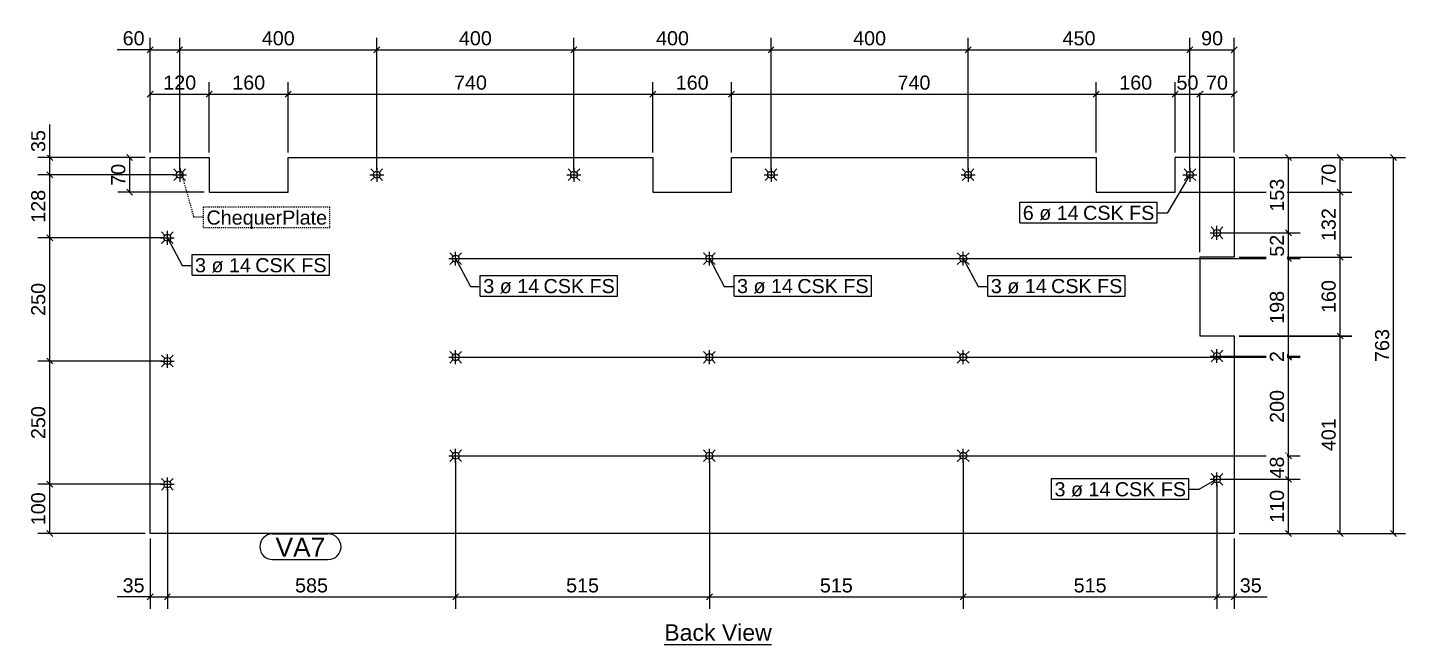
# Model space of a CAD drawing. Header units: millimetres. Extents: x 30 to 21561, y 42 to 1297.
# Drawn here: x 8777 to 11573, y 45 to 1297 of the extents above; entities that cross this region are included whole.
import ezdxf

# ---------------------------------------------------------------- set-up
doc = ezdxf.new("R2010")
doc.units = ezdxf.units.MM
doc.linetypes.add('DXK_LINE_DOT2', pattern=[3.9198, 1.9599, -1.9599])
doc.styles.add('Arial', font='ARIAL.TTF', dxfattribs={"height": 0.2})

# ---------------------------------------------------------------- blocks, each defined once
blk = doc.blocks.new('Unknown-3608547-12 - 1230')
at = {"color": 6, "linetype": 'Continuous'}
blk.add_line((10068.8, 45), (10286.6, 45), dxfattribs=at)
at = {"color": 0, "linetype": 'Continuous'}
blk.add_wipeout([(10286.6, 52.5), (10286.6, 87.5), (10068.8, 87.5), (10068.8, 52.5)], dxfattribs=at)
at = {"color": 6, "linetype": 'Continuous', "style": 'Arial'}
blk.add_text('Back View', height=33.43, dxfattribs=at).set_placement((10068.8, 52.5))
blk = doc.blocks.new('Bolt-3608547-1232 - 1230')
at = {"color": 96, "linetype": 'Continuous'}
for p, q in [((9080.4, 1002.6), (9073.4, 1009.6)), ((9085.3, 1011.8), (9085.3, 983.8)), ((9090.2, 1002.6), (9097.2, 1009.6)), ((9480.4, 1002.6), (9473.4, 1009.6)), ((9485.3, 1011.8), (9485.3, 983.8)), ((9490.2, 1002.6), (9497.2, 1009.6)), ((9880.4, 1002.6), (9873.4, 1009.6)), ((9885.3, 1011.8), (9885.3, 983.8)), ((9890.2, 1002.6), (9897.2, 1009.6)), ((10280.4, 1002.6), (10273.4, 1009.6)), ((10285.3, 1011.8), (10285.3, 983.8)), ((10290.2, 1002.6), (10297.2, 1009.6)), ((10680.4, 1002.6), (10673.4, 1009.6)), ((10685.3, 1011.8), (10685.3, 983.8)), ((10690.2, 1002.6), (10697.2, 1009.6)), ((11130.4, 1002.6), (11123.4, 1009.6)), ((11135.3, 1011.8), (11135.3, 983.8)), ((11140.2, 1002.6), (11147.2, 1009.6)), ((9071.3, 997.8), (9099.3, 997.8)), ((9080.4, 992.9), (9073.4, 985.9)), ((9090.2, 992.9), (9097.2, 985.9)), ((9471.3, 997.8), (9499.3, 997.8)), ((9480.4, 992.9), (9473.4, 985.9)), ((9490.2, 992.9), (9497.2, 985.9)), ((9871.3, 997.8), (9899.3, 997.8)), ((9880.4, 992.9), (9873.4, 985.9)), ((9890.2, 992.9), (9897.2, 985.9)), ((10271.3, 997.8), (10299.3, 997.8)), ((10280.4, 992.9), (10273.4, 985.9)), ((10290.2, 992.9), (10297.2, 985.9)), ((10671.3, 997.8), (10699.3, 997.8)), ((10680.4, 992.9), (10673.4, 985.9)), ((10690.2, 992.9), (10697.2, 985.9)), ((11121.3, 997.8), (11149.3, 997.8)), ((11130.4, 992.9), (11123.4, 985.9)), ((11140.2, 992.9), (11147.2, 985.9))]:
    blk.add_line(p, q, dxfattribs=at)
for centre in [(9085.3, 997.8), (9485.3, 997.8), (9885.3, 997.8), (10285.3, 997.8), (10685.3, 997.8), (11135.3, 997.8)]:
    blk.add_circle(centre, 7, dxfattribs=at)
blk = doc.blocks.new('Part-3608547-1231 - 1230')
at = {"color": 30, "linetype": 'Continuous'}
for p, q in [((9025.3, 270.2), (9025.3, 1032.8)), ((9025.3, 1032.8), (9145.3, 1032.8)), ((9145.3, 1032.8), (9145.3, 962.8)), ((9305.3, 962.8), (9305.3, 1032.8)), ((9305.3, 1032.8), (10045.3, 1032.8)), ((10045.3, 1032.8), (10045.3, 962.8)), ((10205.3, 962.8), (10205.3, 1032.8)), ((10205.3, 1032.8), (10945.3, 1032.8)), ((10945.3, 1032.8), (10945.3, 962.8)), ((11225.3, 1032.8), (11105.3, 1032.8)), ((11105.3, 962.8), (11105.3, 1032.8)), ((11225.3, 1032.8), (11225.3, 830.8)), ((9145.3, 962.8), (9305.3, 962.8)), ((10045.3, 962.8), (10205.3, 962.8)), ((10945.3, 962.8), (11105.3, 962.8)), ((11225.3, 830.8), (11155.3, 830.8)), ((11155.3, 830.8), (11155.3, 670.8)), ((11155.3, 670.8), (11225.3, 670.8)), ((11225.3, 670.8), (11225.3, 270.2)), ((11225.3, 270.2), (9025.3, 270.2))]:
    blk.add_line(p, q, dxfattribs=at)
blk = doc.blocks.new('Bolt-3608547-1233 - 1230')
at = {"color": 96, "linetype": 'Continuous'}
for p, q in [((9046.3, 870), (9074.3, 870)), ((9055.4, 874.9), (9048.4, 881.9)), ((9060.3, 856), (9060.3, 884)), ((9065.2, 874.9), (9072.2, 881.9)), ((9055.4, 865.1), (9048.4, 858.1)), ((9065.2, 865.1), (9072.2, 858.1)), ((9046.3, 620), (9074.3, 620)), ((9055.4, 624.9), (9048.4, 631.9)), ((9060.3, 606), (9060.3, 634)), ((9065.2, 624.9), (9072.2, 631.9)), ((9055.4, 615.1), (9048.4, 608.1)), ((9065.2, 615.1), (9072.2, 608.1)), ((9046.3, 370), (9074.3, 370)), ((9055.4, 374.9), (9048.4, 381.9)), ((9055.4, 365.1), (9048.4, 358.1)), ((9060.3, 356), (9060.3, 384)), ((9065.2, 374.9), (9072.2, 381.9)), ((9065.2, 365.1), (9072.2, 358.1))]:
    blk.add_line(p, q, dxfattribs=at)
for centre in [(9060.3, 870), (9060.3, 620), (9060.3, 370)]:
    blk.add_circle(centre, 7, dxfattribs=at)
blk = doc.blocks.new('Bolt-3608547-1234 - 1230')
at = {"color": 96, "linetype": 'Continuous'}
for p, q in [((11176.3, 880), (11204.3, 880)), ((11185.4, 884.9), (11178.4, 891.9)), ((11185.4, 875.1), (11178.4, 868.1)), ((11190.3, 866), (11190.3, 894)), ((11195.2, 884.9), (11202.2, 891.9)), ((11195.2, 875.1), (11202.2, 868.1)), ((11190.3, 616), (11190.3, 644)), ((11176.3, 630), (11204.3, 630)), ((11185.4, 634.9), (11178.4, 641.9)), ((11185.4, 625.1), (11178.4, 618.1)), ((11195.2, 634.9), (11202.2, 641.9)), ((11195.2, 625.1), (11202.2, 618.1)), ((11185.4, 384.9), (11178.4, 391.9)), ((11190.3, 366), (11190.3, 394)), ((11195.2, 384.9), (11202.2, 391.9)), ((11176.3, 380), (11204.3, 380)), ((11185.4, 375.1), (11178.4, 368.1)), ((11195.2, 375.1), (11202.2, 368.1))]:
    blk.add_line(p, q, dxfattribs=at)
for centre in [(11190.3, 880), (11190.3, 630), (11190.3, 380)]:
    blk.add_circle(centre, 7, dxfattribs=at)
blk = doc.blocks.new('Bolt-3608547-1235 - 1230')
at = {"color": 96, "linetype": 'Continuous'}
for p, q in [((10670.4, 832.6), (10663.4, 839.6)), ((10675.3, 813.8), (10675.3, 841.8)), ((10680.2, 832.6), (10687.2, 839.6)), ((10661.3, 827.8), (10689.3, 827.8)), ((10670.4, 822.9), (10663.4, 815.9)), ((10680.2, 822.9), (10687.2, 815.9)), ((10661.3, 627.8), (10689.3, 627.8)), ((10670.4, 632.6), (10663.4, 639.6)), ((10670.4, 622.9), (10663.4, 615.9)), ((10675.3, 613.8), (10675.3, 641.8)), ((10680.2, 632.6), (10687.2, 639.6)), ((10680.2, 622.9), (10687.2, 615.9)), ((10661.3, 427.8), (10689.3, 427.8)), ((10670.4, 432.6), (10663.4, 439.6)), ((10670.4, 422.9), (10663.4, 415.9)), ((10675.3, 413.7), (10675.3, 441.8)), ((10680.2, 432.6), (10687.2, 439.6)), ((10680.2, 422.9), (10687.2, 415.9))]:
    blk.add_line(p, q, dxfattribs=at)
for centre in [(10675.3, 827.8), (10675.3, 627.8), (10675.3, 427.8)]:
    blk.add_circle(centre, 7, dxfattribs=at)
blk = doc.blocks.new('Bolt-3608547-1236 - 1230')
at = {"color": 96, "linetype": 'Continuous'}
for p, q in [((10155.4, 832.6), (10148.4, 839.6)), ((10160.3, 813.8), (10160.3, 841.8)), ((10165.2, 832.6), (10172.2, 839.6)), ((10146.3, 827.8), (10174.3, 827.8)), ((10155.4, 822.9), (10148.4, 815.9)), ((10165.2, 822.9), (10172.2, 815.9)), ((10146.3, 627.8), (10174.3, 627.8)), ((10155.4, 632.6), (10148.4, 639.6)), ((10155.4, 622.9), (10148.4, 615.9)), ((10160.3, 613.8), (10160.3, 641.8)), ((10165.2, 632.6), (10172.2, 639.6)), ((10165.2, 622.9), (10172.2, 615.9)), ((10146.3, 427.8), (10174.3, 427.8)), ((10155.4, 432.6), (10148.4, 439.6)), ((10155.4, 422.9), (10148.4, 415.9)), ((10160.3, 413.7), (10160.3, 441.8)), ((10165.2, 432.6), (10172.2, 439.6)), ((10165.2, 422.9), (10172.2, 415.9))]:
    blk.add_line(p, q, dxfattribs=at)
for centre in [(10160.3, 827.8), (10160.3, 627.8), (10160.3, 427.8)]:
    blk.add_circle(centre, 7, dxfattribs=at)
blk = doc.blocks.new('Bolt-3608547-1237 - 1230')
at = {"color": 96, "linetype": 'Continuous'}
for p, q in [((9640.4, 832.6), (9633.4, 839.6)), ((9645.3, 813.8), (9645.3, 841.8)), ((9650.2, 832.6), (9657.2, 839.6)), ((9631.3, 827.8), (9659.3, 827.8)), ((9640.4, 822.9), (9633.4, 815.9)), ((9650.2, 822.9), (9657.2, 815.9)), ((9631.3, 627.8), (9659.3, 627.8)), ((9640.4, 632.6), (9633.4, 639.6)), ((9640.4, 622.9), (9633.4, 615.9)), ((9645.3, 613.8), (9645.3, 641.8)), ((9650.2, 632.6), (9657.2, 639.6)), ((9650.2, 622.9), (9657.2, 615.9)), ((9631.3, 427.8), (9659.3, 427.8)), ((9640.4, 432.6), (9633.4, 439.6)), ((9640.4, 422.9), (9633.4, 415.9)), ((9645.3, 413.7), (9645.3, 441.8)), ((9650.2, 432.6), (9657.2, 439.6)), ((9650.2, 422.9), (9657.2, 415.9))]:
    blk.add_line(p, q, dxfattribs=at)
for centre in [(9645.3, 827.8), (9645.3, 627.8), (9645.3, 427.8)]:
    blk.add_circle(centre, 7, dxfattribs=at)
blk = doc.blocks.new('StraightDimension-3608547-3335 - 1230')
at = {"color": 7, "linetype": 'Continuous'}
for p, q in [((9655.3, 627.8), (11359.3, 627.8)), ((11341.3, 621.7), (11329.3, 633.8)), ((11335.3, 427.8), (11335.3, 627.8)), ((9655.3, 427.8), (11359.3, 427.8)), ((11329.3, 433.8), (11341.3, 421.7))]:
    blk.add_line(p, q, dxfattribs=at)
at = {"color": 0}
blk.add_wipeout([(11332.3, 567.1), (11290.3, 567.1), (11290.3, 488.4), (11332.3, 488.4)], dxfattribs=at)
at = {"color": 96, "style": 'Arial'}
blk.add_text('200', height=28.65, rotation=90.0002, dxfattribs=at).set_placement((11326.3, 494.4))
blk = doc.blocks.new('StraightDimension-3608547-1503 - 1230')
at = {"color": 7, "linetype": 'Continuous'}
for p, q in [((9885.3, 1007.8), (9885.3, 1275.5)), ((10285.3, 1007.8), (10285.3, 1275.5)), ((9891.3, 1257.5), (9879.3, 1245.5)), ((9885.3, 1251.5), (10285.3, 1251.5)), ((10279.3, 1245.5), (10291.3, 1257.5))]:
    blk.add_line(p, q, dxfattribs=at)
at = {"color": 0}
blk.add_wipeout([(10124.7, 1254.5), (10124.7, 1296.5), (10046, 1296.5), (10046, 1254.5)], dxfattribs=at)
at = {"color": 96, "style": 'Arial'}
blk.add_text('400', height=28.65, dxfattribs=at).set_placement((10052, 1260.5))
blk = doc.blocks.new('StraightDimension-3608547-3288 - 1230')
at = {"color": 7, "linetype": 'Continuous'}
for p, q in [((9050.3, 870), (8797.6, 870)), ((8827.6, 864), (8815.6, 876)), ((8821.6, 620), (8821.6, 870)), ((9050.3, 620), (8797.6, 620)), ((8815.6, 626), (8827.6, 614))]:
    blk.add_line(p, q, dxfattribs=at)
at = {"color": 0}
blk.add_wipeout([(8818.6, 784.4), (8776.6, 784.4), (8776.6, 705.6), (8818.6, 705.6)], dxfattribs=at)
at = {"color": 96, "style": 'Arial'}
blk.add_text('250', height=28.65, rotation=90.0002, dxfattribs=at).set_placement((8812.6, 711.6))
blk = doc.blocks.new('StraightDimension-3608547-1471 - 1230')
at = {"color": 7, "linetype": 'Continuous'}
for p, q in [((9305.3, 1042.8), (9305.3, 1185.5)), ((10045.3, 1042.8), (10045.3, 1185.5)), ((9311.3, 1167.5), (9299.3, 1155.5)), ((9305.3, 1161.5), (10045.3, 1161.5)), ((10039.3, 1155.5), (10051.3, 1167.5))]:
    blk.add_line(p, q, dxfattribs=at)
at = {"color": 0}
blk.add_wipeout([(9714.7, 1164.5), (9714.7, 1206.5), (9636, 1206.5), (9636, 1164.5)], dxfattribs=at)
at = {"color": 96, "style": 'Arial'}
blk.add_text('740', height=28.65, dxfattribs=at).set_placement((9642, 1170.5))
blk = doc.blocks.new('StraightDimension-3608547-1472 - 1230')
at = {"color": 7, "linetype": 'Continuous'}
for p, q in [((9145.3, 1042.8), (9145.3, 1185.5)), ((9305.3, 1042.8), (9305.3, 1185.5)), ((9151.3, 1167.5), (9139.3, 1155.5)), ((9145.3, 1161.5), (9305.3, 1161.5)), ((9299.3, 1155.5), (9311.3, 1167.5))]:
    blk.add_line(p, q, dxfattribs=at)
at = {"color": 0}
blk.add_wipeout([(9264.7, 1164.5), (9264.7, 1206.5), (9186, 1206.5), (9186, 1164.5)], dxfattribs=at)
at = {"color": 96, "style": 'Arial'}
blk.add_text('160', height=28.65, dxfattribs=at).set_placement((9192, 1170.5))
blk = doc.blocks.new('StraightDimension-3608547-1433 - 1230')
at = {"color": 7, "linetype": 'Continuous'}
for p, q in [((11235.3, 830.8), (11464.2, 830.8)), ((11446.2, 824.7), (11434.2, 836.8)), ((11440.2, 670.8), (11440.2, 830.8)), ((11434.2, 676.8), (11446.2, 664.7)), ((11235.3, 670.8), (11464.2, 670.8))]:
    blk.add_line(p, q, dxfattribs=at)
at = {"color": 0}
blk.add_wipeout([(11437.2, 790.1), (11395.2, 790.1), (11395.2, 711.4), (11437.2, 711.4)], dxfattribs=at)
at = {"color": 96, "style": 'Arial'}
blk.add_text('160', height=28.65, rotation=90.0002, dxfattribs=at).set_placement((11431.2, 717.4))
blk = doc.blocks.new('StraightDimension-3608547-3333 - 1230')
at = {"color": 7, "linetype": 'Continuous'}
for p, q in [((9655.3, 827.8), (11359.3, 827.8)), ((11341.3, 821.7), (11329.3, 833.8)), ((11335.3, 630), (11335.3, 827.8)), ((11200.3, 630), (11359.3, 630)), ((11329.3, 636), (11341.3, 624))]:
    blk.add_line(p, q, dxfattribs=at)
at = {"color": 0}
blk.add_wipeout([(11332.3, 768.2), (11290.3, 768.2), (11290.3, 689.5), (11332.3, 689.5)], dxfattribs=at)
at = {"color": 96, "style": 'Arial'}
blk.add_text('198', height=28.65, rotation=90.0002, dxfattribs=at).set_placement((11326.3, 695.5))
blk = doc.blocks.new('StraightDimension-3608547-1501 - 1230')
at = {"color": 7, "linetype": 'Continuous'}
for p, q in [((10685.3, 1007.8), (10685.3, 1275.5)), ((11135.3, 1007.8), (11135.3, 1275.5)), ((10691.3, 1257.5), (10679.3, 1245.5)), ((10685.3, 1251.5), (11135.3, 1251.5)), ((11129.3, 1245.5), (11141.3, 1257.5))]:
    blk.add_line(p, q, dxfattribs=at)
at = {"color": 0}
blk.add_wipeout([(10949.7, 1254.5), (10949.7, 1296.5), (10871, 1296.5), (10871, 1254.5)], dxfattribs=at)
at = {"color": 96, "style": 'Arial'}
blk.add_text('450', height=28.65, dxfattribs=at).set_placement((10877, 1260.5))
blk = doc.blocks.new('StraightDimension-3608547-1431 - 1230')
at = {"color": 7, "linetype": 'Continuous'}
for p, q in [((11446.2, 1026.7), (11434.2, 1038.8)), ((11235.3, 1032.8), (11464.2, 1032.8)), ((11440.2, 962.8), (11440.2, 1032.8)), ((11115.3, 962.8), (11464.2, 962.8)), ((11434.2, 968.8), (11446.2, 956.7))]:
    blk.add_line(p, q, dxfattribs=at)
at = {"color": 0}
blk.add_wipeout([(11437.2, 1026), (11395.2, 1026), (11395.2, 969.5), (11437.2, 969.5)], dxfattribs=at)
at = {"color": 96, "style": 'Arial'}
blk.add_text('70', height=28.65, rotation=90.0002, dxfattribs=at).set_placement((11431.2, 975.5))
blk = doc.blocks.new('StraightDimension-3608547-1502 - 1230')
at = {"color": 7, "linetype": 'Continuous'}
for p, q in [((10285.3, 1007.8), (10285.3, 1275.5)), ((10685.3, 1007.8), (10685.3, 1275.5)), ((10291.3, 1257.5), (10279.3, 1245.5)), ((10285.3, 1251.5), (10685.3, 1251.5)), ((10679.3, 1245.5), (10691.3, 1257.5))]:
    blk.add_line(p, q, dxfattribs=at)
at = {"color": 0}
blk.add_wipeout([(10524.7, 1254.5), (10524.7, 1296.5), (10446, 1296.5), (10446, 1254.5)], dxfattribs=at)
at = {"color": 96, "style": 'Arial'}
blk.add_text('400', height=28.65, dxfattribs=at).set_placement((10452, 1260.5))
blk = doc.blocks.new('StraightDimension-3608547-1432 - 1230')
at = {"color": 7, "linetype": 'Continuous'}
for p, q in [((11115.3, 962.8), (11464.2, 962.8)), ((11446.2, 956.7), (11434.2, 968.8)), ((11440.2, 830.8), (11440.2, 962.8)), ((11235.3, 830.8), (11464.2, 830.8)), ((11434.2, 836.8), (11446.2, 824.7))]:
    blk.add_line(p, q, dxfattribs=at)
at = {"color": 0}
blk.add_wipeout([(11437.2, 936.1), (11395.2, 936.1), (11395.2, 857.4), (11437.2, 857.4)], dxfattribs=at)
at = {"color": 96, "style": 'Arial'}
blk.add_text('132', height=28.65, rotation=90.0002, dxfattribs=at).set_placement((11431.2, 863.4))
blk = doc.blocks.new('StraightDimension-3608547-1434 - 1230')
at = {"color": 7, "linetype": 'Continuous'}
for p, q in [((11446.2, 664.7), (11434.2, 676.8)), ((11235.3, 670.7), (11464.2, 670.7)), ((11440.2, 270.2), (11440.2, 670.7)), ((11235.3, 270.2), (11464.2, 270.2)), ((11434.2, 276.3), (11446.2, 264.2))]:
    blk.add_line(p, q, dxfattribs=at)
at = {"color": 0}
blk.add_wipeout([(11437.2, 509.9), (11395.2, 509.9), (11395.2, 431.1), (11437.2, 431.1)], dxfattribs=at)
at = {"color": 96, "style": 'Arial'}
blk.add_text('401', height=28.65, rotation=90.0002, dxfattribs=at).set_placement((11431.2, 437.1))
blk = doc.blocks.new('StraightDimension-3608547-1452 - 1230')
at = {"color": 7, "linetype": 'Continuous'}
for p, q in [((8989.9, 1026.7), (8977.9, 1038.8)), ((9015.3, 1032.8), (8959.9, 1032.8)), ((8983.9, 962.8), (8983.9, 1032.8)), ((9135.3, 962.8), (8959.9, 962.8)), ((8977.9, 968.8), (8989.9, 956.7))]:
    blk.add_line(p, q, dxfattribs=at)
at = {"color": 0}
blk.add_wipeout([(8980.9, 1026), (8938.9, 1026), (8938.9, 969.5), (8980.9, 969.5)], dxfattribs=at)
at = {"color": 96, "style": 'Arial'}
blk.add_text('70', height=28.65, rotation=90.0002, dxfattribs=at).set_placement((8974.9, 975.5))
blk = doc.blocks.new('StraightDimension-3608547-1461 - 1230')
at = {"color": 7, "linetype": 'Continuous'}
for p, q in [((11554.7, 1026.7), (11542.7, 1038.8)), ((11235.3, 1032.8), (11572.7, 1032.8)), ((11548.7, 270.2), (11548.7, 1032.8)), ((11235.3, 270.2), (11572.7, 270.2)), ((11542.7, 276.3), (11554.7, 264.2))]:
    blk.add_line(p, q, dxfattribs=at)
at = {"color": 0}
blk.add_wipeout([(11545.7, 690.9), (11503.7, 690.9), (11503.7, 612.1), (11545.7, 612.1)], dxfattribs=at)
at = {"color": 96, "style": 'Arial'}
blk.add_text('763', height=28.65, rotation=90.0002, dxfattribs=at).set_placement((11539.7, 618.1))
blk = doc.blocks.new('StraightDimension-3608547-1530 - 1230')
at = {"color": 7, "linetype": 'Continuous'}
for p, q in [((10675.3, 417.8), (10675.3, 117.5)), ((11190.3, 370), (11190.3, 117.5)), ((10681.3, 147.5), (10669.3, 135.5)), ((10675.3, 141.5), (11190.3, 141.5)), ((11184.3, 135.5), (11196.3, 147.5))]:
    blk.add_line(p, q, dxfattribs=at)
at = {"color": 0}
blk.add_wipeout([(10972.2, 144.5), (10972.2, 186.5), (10893.5, 186.5), (10893.5, 144.5)], dxfattribs=at)
at = {"color": 96, "style": 'Arial'}
blk.add_text('515', height=28.65, dxfattribs=at).set_placement((10899.5, 150.5))
blk = doc.blocks.new('StraightDimension-3608547-1466 - 1230')
at = {"color": 7, "linetype": 'Continuous'}
for p, q in [((11155.3, 840.8), (11155.3, 1185.5)), ((11225.3, 1042.8), (11225.3, 1185.5)), ((11161.3, 1167.5), (11149.3, 1155.5)), ((11155.3, 1161.5), (11225.3, 1161.5)), ((11219.3, 1155.5), (11231.3, 1167.5))]:
    blk.add_line(p, q, dxfattribs=at)
at = {"color": 0}
blk.add_wipeout([(11218.6, 1164.5), (11218.6, 1206.5), (11162.1, 1206.5), (11162.1, 1164.5)], dxfattribs=at)
at = {"color": 96, "style": 'Arial'}
blk.add_text('70', height=28.65, dxfattribs=at).set_placement((11168.1, 1170.5))
blk = doc.blocks.new('StraightDimension-3608547-1531 - 1230')
at = {"color": 7, "linetype": 'Continuous'}
for p, q in [((10160.3, 417.8), (10160.3, 117.5)), ((10675.3, 417.8), (10675.3, 117.5)), ((10166.3, 147.5), (10154.3, 135.5)), ((10160.3, 141.5), (10675.3, 141.5)), ((10669.3, 135.5), (10681.3, 147.5))]:
    blk.add_line(p, q, dxfattribs=at)
at = {"color": 0}
blk.add_wipeout([(10457.2, 144.5), (10457.2, 186.5), (10378.5, 186.5), (10378.5, 144.5)], dxfattribs=at)
at = {"color": 96, "style": 'Arial'}
blk.add_text('515', height=28.65, dxfattribs=at).set_placement((10384.5, 150.5))
blk = doc.blocks.new('StraightDimension-3608547-1467 - 1230')
at = {"color": 7, "linetype": 'Continuous'}
for p, q in [((11105.3, 1042.8), (11105.3, 1185.5)), ((11155.3, 840.8), (11155.3, 1185.5)), ((11111.3, 1167.5), (11099.3, 1155.5)), ((11105.3, 1161.5), (11155.3, 1161.5)), ((11149.3, 1155.5), (11161.3, 1167.5))]:
    blk.add_line(p, q, dxfattribs=at)
at = {"color": 0}
blk.add_wipeout([(11158.6, 1164.5), (11158.6, 1206.5), (11102.1, 1206.5), (11102.1, 1164.5)], dxfattribs=at)
at = {"color": 96, "style": 'Arial'}
blk.add_text('50', height=28.65, dxfattribs=at).set_placement((11108.1, 1170.5))
blk = doc.blocks.new('StraightDimension-3608547-1532 - 1230')
at = {"color": 7, "linetype": 'Continuous'}
for p, q in [((9645.3, 417.8), (9645.3, 117.5)), ((10160.3, 417.8), (10160.3, 117.5)), ((9651.3, 147.5), (9639.3, 135.5)), ((9645.3, 141.5), (10160.3, 141.5)), ((10154.3, 135.5), (10166.3, 147.5))]:
    blk.add_line(p, q, dxfattribs=at)
at = {"color": 0}
blk.add_wipeout([(9942.2, 144.5), (9942.2, 186.5), (9863.5, 186.5), (9863.5, 144.5)], dxfattribs=at)
at = {"color": 96, "style": 'Arial'}
blk.add_text('515', height=28.65, dxfattribs=at).set_placement((9869.5, 150.5))
blk = doc.blocks.new('StraightDimension-3608547-1468 - 1230')
at = {"color": 7, "linetype": 'Continuous'}
for p, q in [((10945.3, 1042.8), (10945.3, 1185.5)), ((11105.3, 1042.8), (11105.3, 1185.5)), ((10951.3, 1167.5), (10939.3, 1155.5)), ((10945.3, 1161.5), (11105.3, 1161.5)), ((11099.3, 1155.5), (11111.3, 1167.5))]:
    blk.add_line(p, q, dxfattribs=at)
at = {"color": 0}
blk.add_wipeout([(11064.7, 1164.5), (11064.7, 1206.5), (10986, 1206.5), (10986, 1164.5)], dxfattribs=at)
at = {"color": 96, "style": 'Arial'}
blk.add_text('160', height=28.65, dxfattribs=at).set_placement((10992, 1170.5))
blk = doc.blocks.new('StraightDimension-3608547-1533 - 1230')
at = {"color": 7, "linetype": 'Continuous'}
for p, q in [((9645.3, 417.8), (9645.3, 117.5)), ((9060.3, 360), (9060.3, 117.5)), ((9066.3, 147.5), (9054.3, 135.5)), ((9060.3, 141.5), (9645.3, 141.5)), ((9639.3, 135.5), (9651.3, 147.5))]:
    blk.add_line(p, q, dxfattribs=at)
at = {"color": 0}
blk.add_wipeout([(9392.2, 144.5), (9392.2, 186.5), (9313.5, 186.5), (9313.5, 144.5)], dxfattribs=at)
at = {"color": 96, "style": 'Arial'}
blk.add_text('585', height=28.65, dxfattribs=at).set_placement((9319.5, 150.5))
blk = doc.blocks.new('StraightDimension-3608547-1469 - 1230')
at = {"color": 7, "linetype": 'Continuous'}
for p, q in [((10205.3, 1042.8), (10205.3, 1185.5)), ((10945.3, 1042.8), (10945.3, 1185.5)), ((10211.3, 1167.5), (10199.3, 1155.5)), ((10205.3, 1161.5), (10945.3, 1161.5)), ((10939.3, 1155.5), (10951.3, 1167.5))]:
    blk.add_line(p, q, dxfattribs=at)
at = {"color": 0}
blk.add_wipeout([(10614.7, 1164.5), (10614.7, 1206.5), (10536, 1206.5), (10536, 1164.5)], dxfattribs=at)
at = {"color": 96, "style": 'Arial'}
blk.add_text('740', height=28.65, dxfattribs=at).set_placement((10542, 1170.5))
blk = doc.blocks.new('StraightDimension-3608547-1534 - 1230')
at = {"color": 7, "linetype": 'Continuous'}
for p, q in [((9060.3, 360), (9060.3, 117.5)), ((9025.3, 260.2), (9025.3, 117.5)), ((9019.3, 135.5), (9031.3, 147.5)), ((9025.3, 141.5), (9060.3, 141.5)), ((9066.3, 147.5), (9054.3, 135.5))]:
    blk.add_line(p, q, dxfattribs=at)
at = {"color": 0}
blk.add_wipeout([(9020.1, 144.5), (9020.1, 186.5), (8963.6, 186.5), (8963.6, 144.5)], dxfattribs=at)
at = {"color": 7, "linetype": 'Continuous'}
blk.add_line((9025.3, 141.5), (8958.3, 141.5), dxfattribs=at)
blk.add_line((9025.3, 141.5), (8958.3, 141.5), dxfattribs=at)
at = {"color": 96, "style": 'Arial'}
blk.add_text('35', height=28.65, dxfattribs=at).set_placement((8969.6, 150.5))
blk = doc.blocks.new('StraightDimension-3608547-1470 - 1230')
at = {"color": 7, "linetype": 'Continuous'}
for p, q in [((10045.3, 1042.8), (10045.3, 1185.5)), ((10205.3, 1042.8), (10205.3, 1185.5)), ((10051.3, 1167.5), (10039.3, 1155.5)), ((10045.3, 1161.5), (10205.3, 1161.5)), ((10199.3, 1155.5), (10211.3, 1167.5))]:
    blk.add_line(p, q, dxfattribs=at)
at = {"color": 0}
blk.add_wipeout([(10164.7, 1164.5), (10164.7, 1206.5), (10086, 1206.5), (10086, 1164.5)], dxfattribs=at)
at = {"color": 96, "style": 'Arial'}
blk.add_text('160', height=28.65, dxfattribs=at).set_placement((10092, 1170.5))
blk = doc.blocks.new('StraightDimension-3608547-1473 - 1230')
at = {"color": 7, "linetype": 'Continuous'}
for p, q in [((9025.3, 1042.8), (9025.3, 1185.5)), ((9145.3, 1042.8), (9145.3, 1185.5)), ((9031.3, 1167.5), (9019.3, 1155.5)), ((9025.3, 1161.5), (9145.3, 1161.5)), ((9139.3, 1155.5), (9151.3, 1167.5))]:
    blk.add_line(p, q, dxfattribs=at)
at = {"color": 0}
blk.add_wipeout([(9124.7, 1164.5), (9124.7, 1206.5), (9046, 1206.5), (9046, 1164.5)], dxfattribs=at)
at = {"color": 96, "style": 'Arial'}
blk.add_text('120', height=28.65, dxfattribs=at).set_placement((9052, 1170.5))
blk = doc.blocks.new('StraightDimension-3608547-3332 - 1230')
at = {"color": 7, "linetype": 'Continuous'}
for p, q in [((11200.3, 880), (11359.3, 880)), ((11341.3, 874), (11329.3, 886)), ((11335.3, 827.8), (11335.3, 880)), ((9655.3, 827.8), (11359.3, 827.8)), ((11329.3, 833.8), (11341.3, 821.7))]:
    blk.add_line(p, q, dxfattribs=at)
at = {"color": 0}
blk.add_wipeout([(11332.3, 882.1), (11290.3, 882.1), (11290.3, 825.6), (11332.3, 825.6)], dxfattribs=at)
at = {"color": 96, "style": 'Arial'}
blk.add_text('52', height=28.65, rotation=90.0002, dxfattribs=at).set_placement((11326.3, 831.6))
blk = doc.blocks.new('StraightDimension-3608547-1500 - 1230')
at = {"color": 7, "linetype": 'Continuous'}
for p, q in [((11135.3, 1007.8), (11135.3, 1275.5)), ((11225.3, 1042.8), (11225.3, 1275.5)), ((11141.3, 1257.5), (11129.3, 1245.5)), ((11135.3, 1251.5), (11225.3, 1251.5)), ((11219.3, 1245.5), (11231.3, 1257.5))]:
    blk.add_line(p, q, dxfattribs=at)
at = {"color": 0}
blk.add_wipeout([(11208.6, 1254.5), (11208.6, 1296.5), (11152.1, 1296.5), (11152.1, 1254.5)], dxfattribs=at)
at = {"color": 96, "style": 'Arial'}
blk.add_text('90', height=28.65, dxfattribs=at).set_placement((11158.1, 1260.5))
blk = doc.blocks.new('StraightDimension-3608547-3336 - 1230')
at = {"color": 7, "linetype": 'Continuous'}
for p, q in [((9655.3, 427.8), (11359.3, 427.8)), ((11329.3, 433.8), (11341.3, 421.7)), ((11335.3, 380), (11335.3, 427.8)), ((11200.3, 380), (11359.3, 380)), ((11341.3, 374), (11329.3, 386))]:
    blk.add_line(p, q, dxfattribs=at)
at = {"color": 0}
blk.add_wipeout([(11332.3, 432.1), (11290.3, 432.1), (11290.3, 375.6), (11332.3, 375.6)], dxfattribs=at)
at = {"color": 96, "style": 'Arial'}
blk.add_text('48', height=28.65, rotation=90.0002, dxfattribs=at).set_placement((11326.3, 381.6))
blk = doc.blocks.new('StraightDimension-3608547-3287 - 1230')
at = {"color": 7, "linetype": 'Continuous'}
for p, q in [((9075.3, 997.8), (8797.6, 997.8)), ((8827.6, 991.7), (8815.6, 1003.8)), ((8821.6, 870), (8821.6, 997.8)), ((9050.3, 870), (8797.6, 870)), ((8815.6, 876), (8827.6, 864))]:
    blk.add_line(p, q, dxfattribs=at)
at = {"color": 0}
blk.add_wipeout([(8818.6, 973.2), (8776.6, 973.2), (8776.6, 894.5), (8818.6, 894.5)], dxfattribs=at)
at = {"color": 96, "style": 'Arial'}
blk.add_text('128', height=28.65, rotation=90.0002, dxfattribs=at).set_placement((8812.6, 900.5))
blk = doc.blocks.new('StraightDimension-3608547-1504 - 1230')
at = {"color": 7, "linetype": 'Continuous'}
for p, q in [((9485.3, 1007.8), (9485.3, 1275.5)), ((9885.3, 1007.8), (9885.3, 1275.5)), ((9491.3, 1257.5), (9479.3, 1245.5)), ((9485.3, 1251.5), (9885.3, 1251.5)), ((9879.3, 1245.5), (9891.3, 1257.5))]:
    blk.add_line(p, q, dxfattribs=at)
at = {"color": 0}
blk.add_wipeout([(9724.7, 1254.5), (9724.7, 1296.5), (9646, 1296.5), (9646, 1254.5)], dxfattribs=at)
at = {"color": 96, "style": 'Arial'}
blk.add_text('400', height=28.65, dxfattribs=at).set_placement((9652, 1260.5))
blk = doc.blocks.new('StraightDimension-3608547-3337 - 1230')
at = {"color": 7, "linetype": 'Continuous'}
for p, q in [((11200.3, 380), (11359.3, 380)), ((11341.3, 374), (11329.3, 386)), ((11335.3, 270.2), (11335.3, 380)), ((11235.3, 270.2), (11359.3, 270.2)), ((11329.3, 276.3), (11341.3, 264.2))]:
    blk.add_line(p, q, dxfattribs=at)
at = {"color": 0}
blk.add_wipeout([(11332.3, 364.5), (11290.3, 364.5), (11290.3, 285.8), (11332.3, 285.8)], dxfattribs=at)
at = {"color": 96, "style": 'Arial'}
blk.add_text('110', height=28.65, rotation=90.0002, dxfattribs=at).set_placement((11326.3, 291.8))
blk = doc.blocks.new('StraightDimension-3608547-1505 - 1230')
at = {"color": 7, "linetype": 'Continuous'}
for p, q in [((9085.3, 1007.8), (9085.3, 1275.5)), ((9485.3, 1007.8), (9485.3, 1275.5)), ((9091.3, 1257.5), (9079.3, 1245.5)), ((9085.3, 1251.5), (9485.3, 1251.5)), ((9479.3, 1245.5), (9491.3, 1257.5))]:
    blk.add_line(p, q, dxfattribs=at)
at = {"color": 0}
blk.add_wipeout([(9324.7, 1254.5), (9324.7, 1296.5), (9246, 1296.5), (9246, 1254.5)], dxfattribs=at)
at = {"color": 96, "style": 'Arial'}
blk.add_text('400', height=28.65, dxfattribs=at).set_placement((9252, 1260.5))
blk = doc.blocks.new('StraightDimension-3608547-1506 - 1230')
at = {"color": 7, "linetype": 'Continuous'}
for p, q in [((9025.3, 1042.8), (9025.3, 1275.5)), ((9085.3, 1007.8), (9085.3, 1275.5)), ((9031.3, 1257.5), (9019.3, 1245.5)), ((9025.3, 1251.5), (9085.3, 1251.5)), ((9079.3, 1245.5), (9091.3, 1257.5))]:
    blk.add_line(p, q, dxfattribs=at)
at = {"color": 0}
blk.add_wipeout([(9020.1, 1254.5), (9020.1, 1296.5), (8963.6, 1296.5), (8963.6, 1254.5)], dxfattribs=at)
at = {"color": 7, "linetype": 'Continuous'}
blk.add_line((9025.3, 1251.5), (8958.3, 1251.5), dxfattribs=at)
blk.add_line((9025.3, 1251.5), (8958.3, 1251.5), dxfattribs=at)
at = {"color": 96, "style": 'Arial'}
blk.add_text('60', height=28.65, dxfattribs=at).set_placement((8969.6, 1260.5))
blk = doc.blocks.new('StraightDimension-3608547-1529 - 1230')
at = {"color": 7, "linetype": 'Continuous'}
for p, q in [((11190.3, 370), (11190.3, 117.5)), ((11225.3, 260.2), (11225.3, 117.5)), ((11184.3, 135.5), (11196.3, 147.5)), ((11190.3, 141.5), (11225.3, 141.5)), ((11231.3, 147.5), (11219.3, 135.5))]:
    blk.add_line(p, q, dxfattribs=at)
at = {"color": 0}
blk.add_wipeout([(11287, 144.5), (11287, 186.5), (11230.6, 186.5), (11230.6, 144.5)], dxfattribs=at)
at = {"color": 7, "linetype": 'Continuous'}
blk.add_line((11225.3, 141.5), (11292.3, 141.5), dxfattribs=at)
blk.add_line((11225.3, 141.5), (11292.3, 141.5), dxfattribs=at)
at = {"color": 96, "style": 'Arial'}
blk.add_text('35', height=28.65, dxfattribs=at).set_placement((11236.6, 150.5))
blk = doc.blocks.new('StraightDimension-3608547-3286 - 1230')
at = {"color": 7, "linetype": 'Continuous'}
for p, q in [((8815.6, 1038.8), (8827.6, 1026.7)), ((9015.3, 1032.8), (8797.6, 1032.8)), ((8821.6, 997.8), (8821.6, 1032.8)), ((9075.3, 997.8), (8797.6, 997.8)), ((8827.6, 991.7), (8815.6, 1003.8))]:
    blk.add_line(p, q, dxfattribs=at)
at = {"color": 0}
blk.add_wipeout([(8818.6, 1094.5), (8776.6, 1094.5), (8776.6, 1038), (8818.6, 1038)], dxfattribs=at)
at = {"color": 7, "linetype": 'Continuous'}
blk.add_line((8821.6, 1032.8), (8821.6, 1099.7), dxfattribs=at)
blk.add_line((8821.6, 1032.8), (8821.6, 1099.7), dxfattribs=at)
at = {"color": 96, "style": 'Arial'}
blk.add_text('35', height=28.65, rotation=90.0002, dxfattribs=at).set_placement((8812.6, 1044))
blk = doc.blocks.new('StraightDimension-3608547-3289 - 1230')
at = {"color": 7, "linetype": 'Continuous'}
for p, q in [((9050.3, 620), (8797.6, 620)), ((8827.6, 614), (8815.6, 626)), ((8821.6, 370), (8821.6, 620)), ((9050.3, 370), (8797.6, 370)), ((8815.6, 376), (8827.6, 364))]:
    blk.add_line(p, q, dxfattribs=at)
at = {"color": 0}
blk.add_wipeout([(8818.6, 534.4), (8776.6, 534.4), (8776.6, 455.6), (8818.6, 455.6)], dxfattribs=at)
at = {"color": 96, "style": 'Arial'}
blk.add_text('250', height=28.65, rotation=90.0002, dxfattribs=at).set_placement((8812.6, 461.6))
blk = doc.blocks.new('StraightDimension-3608547-3290 - 1230')
at = {"color": 7, "linetype": 'Continuous'}
for p, q in [((9050.3, 370), (8797.6, 370)), ((8827.6, 364), (8815.6, 376)), ((8821.6, 270.2), (8821.6, 370)), ((9015.3, 270.2), (8797.6, 270.2)), ((8815.6, 276.3), (8827.6, 264.2))]:
    blk.add_line(p, q, dxfattribs=at)
at = {"color": 0}
blk.add_wipeout([(8818.6, 359.5), (8776.6, 359.5), (8776.6, 280.8), (8818.6, 280.8)], dxfattribs=at)
at = {"color": 96, "style": 'Arial'}
blk.add_text('100', height=28.65, rotation=90.0002, dxfattribs=at).set_placement((8812.6, 286.8))
blk = doc.blocks.new('StraightDimension-3608547-3331 - 1230')
at = {"color": 7, "linetype": 'Continuous'}
for p, q in [((11341.3, 1026.7), (11329.3, 1038.8)), ((11235.3, 1032.8), (11359.3, 1032.8)), ((11335.3, 880), (11335.3, 1032.8)), ((11200.3, 880), (11359.3, 880)), ((11329.3, 886), (11341.3, 874))]:
    blk.add_line(p, q, dxfattribs=at)
at = {"color": 0}
blk.add_wipeout([(11332.3, 995.7), (11290.3, 995.7), (11290.3, 917), (11332.3, 917)], dxfattribs=at)
at = {"color": 96, "style": 'Arial'}
blk.add_text('153', height=28.65, rotation=90.0002, dxfattribs=at).set_placement((11326.3, 923))
blk = doc.blocks.new('StraightDimension-3608547-3334 - 1230')
at = {"color": 7, "linetype": 'Continuous'}
for p, q in [((9655.3, 627.8), (11359.3, 627.8)), ((11200.3, 630), (11359.3, 630)), ((11329.3, 636), (11341.3, 624)), ((11341.3, 621.7), (11329.3, 633.8)), ((11335.3, 627.8), (11335.3, 630))]:
    blk.add_line(p, q, dxfattribs=at)
at = {"color": 0}
blk.add_wipeout([(11332.3, 646), (11290.3, 646), (11290.3, 611.8), (11332.3, 611.8)], dxfattribs=at)
at = {"color": 96, "style": 'Arial'}
blk.add_text('2', height=28.7, rotation=90.0002, dxfattribs=at).set_placement((11326.3, 617.8))
blk = doc.blocks.new('Mark-3608547-1554 - 1230')
at = {"color": 0}
blk.add_wipeout([(9380.7, 223.2), (9380.7, 263.2), (9279.9, 263.2), (9279.9, 223.2)], dxfattribs=at)
blk.add_wipeout([(9380.7, 223.2), (9380.7, 263.2), (9279.9, 263.2), (9279.9, 223.2)], dxfattribs=at)
at = {"color": 7, "linetype": 'Continuous'}
for p, q in [((9273.9, 269.2), (9386.7, 269.2)), ((9273.9, 217.2), (9386.7, 217.2))]:
    blk.add_line(p, q, dxfattribs=at)
for centre, start, end in [((9273.9, 243.2), 90, 270), ((9386.7, 243.2), 270, 90)]:
    blk.add_arc(centre, 26, start, end, dxfattribs=at)
at = {"color": 96, "style": 'Arial'}
blk.add_text('VA7', height=38.2, dxfattribs=at).set_placement((9279.9, 223.2))
blk = doc.blocks.new('Mark-3608547-1555 - 1230')
at = {"color": 7, "linetype": 'Continuous'}
blk.add_line((11135.3, 997.8), (11089, 919.7), dxfattribs=at)
at = {"color": 0}
blk.add_wipeout([(10909.6, 906.2), (10909.6, 936.2), (10796.2, 936.2), (10796.2, 906.2)], dxfattribs=at)
blk.add_wipeout([(10909.6, 906.2), (10909.6, 936.2), (10796.2, 936.2), (10796.2, 906.2)], dxfattribs=at)
at = {"color": 7, "linetype": 'Continuous'}
blk.add_line((10790.2, 900.2), (10790.2, 942.2), dxfattribs=at)
at = {"color": 0}
blk.add_wipeout([(11063, 906.2), (11063, 936.2), (10918.6, 936.2), (10918.6, 906.2)], dxfattribs=at)
blk.add_wipeout([(11063, 906.2), (11063, 936.2), (10918.6, 936.2), (10918.6, 906.2)], dxfattribs=at)
at = {"color": 7, "linetype": 'Continuous'}
for p, q in [((10790.2, 942.2), (11069, 942.2)), ((11069, 900.2), (11069, 942.2)), ((10790.2, 900.2), (11069, 900.2)), ((11089, 919.7), (11069, 919.7))]:
    blk.add_line(p, q, dxfattribs=at)
at = {"color": 96, "style": 'Arial'}
for s, p in [('6 ø 14', (10796.2, 906.2)), ('CSK FS', (10918.6, 906.2))]:
    blk.add_text(s, height=28.65, dxfattribs=at).set_placement(p)
blk = doc.blocks.new('Mark-3608547-1556 - 1230')
at = {"color": 7, "linetype": 'Continuous'}
blk.add_line((9060.3, 870), (9090.4, 813.5), dxfattribs=at)
at = {"color": 0}
blk.add_wipeout([(9229.7, 800), (9229.7, 830), (9116.4, 830), (9116.4, 800)], dxfattribs=at)
blk.add_wipeout([(9229.7, 800), (9229.7, 830), (9116.4, 830), (9116.4, 800)], dxfattribs=at)
at = {"color": 7, "linetype": 'Continuous'}
for p, q in [((9090.4, 813.5), (9110.4, 813.5)), ((9110.4, 794), (9110.4, 836))]:
    blk.add_line(p, q, dxfattribs=at)
at = {"color": 0}
blk.add_wipeout([(9383.1, 800), (9383.1, 830), (9238.7, 830), (9238.7, 800)], dxfattribs=at)
blk.add_wipeout([(9383.1, 800), (9383.1, 830), (9238.7, 830), (9238.7, 800)], dxfattribs=at)
at = {"color": 7, "linetype": 'Continuous'}
for p, q in [((9110.4, 836), (9389.1, 836)), ((9389.1, 794), (9389.1, 836)), ((9110.4, 794), (9389.1, 794))]:
    blk.add_line(p, q, dxfattribs=at)
at = {"color": 96, "style": 'Arial'}
for s, p in [('3 ø 14', (9116.4, 800)), ('CSK FS', (9238.7, 800))]:
    blk.add_text(s, height=28.65, dxfattribs=at).set_placement(p)
blk = doc.blocks.new('Mark-3608547-1557 - 1230')
at = {"color": 7, "linetype": 'Continuous'}
blk.add_line((11190.3, 380), (11153.4, 359), dxfattribs=at)
at = {"color": 0}
blk.add_wipeout([(10974, 345.5), (10974, 375.5), (10860.6, 375.5), (10860.6, 345.5)], dxfattribs=at)
blk.add_wipeout([(10974, 345.5), (10974, 375.5), (10860.6, 375.5), (10860.6, 345.5)], dxfattribs=at)
at = {"color": 7, "linetype": 'Continuous'}
blk.add_line((10854.6, 339.5), (10854.6, 381.5), dxfattribs=at)
at = {"color": 0}
blk.add_wipeout([(11127.4, 345.5), (11127.4, 375.5), (10983, 375.5), (10983, 345.5)], dxfattribs=at)
blk.add_wipeout([(11127.4, 345.5), (11127.4, 375.5), (10983, 375.5), (10983, 345.5)], dxfattribs=at)
at = {"color": 7, "linetype": 'Continuous'}
for p, q in [((10854.6, 381.5), (11133.4, 381.5)), ((11133.4, 339.5), (11133.4, 381.5)), ((10854.6, 339.5), (11133.4, 339.5)), ((11153.4, 359), (11133.4, 359))]:
    blk.add_line(p, q, dxfattribs=at)
at = {"color": 96, "style": 'Arial'}
for s, p in [('3 ø 14', (10860.6, 345.5)), ('CSK FS', (10983, 345.5))]:
    blk.add_text(s, height=28.65, dxfattribs=at).set_placement(p)
blk = doc.blocks.new('Mark-3608547-1558 - 1230')
at = {"color": 7, "linetype": 'Continuous'}
blk.add_line((10675.3, 827.8), (10705.4, 771.2), dxfattribs=at)
at = {"color": 0}
blk.add_wipeout([(10844.7, 757.7), (10844.7, 787.7), (10731.4, 787.7), (10731.4, 757.7)], dxfattribs=at)
blk.add_wipeout([(10844.7, 757.7), (10844.7, 787.7), (10731.4, 787.7), (10731.4, 757.7)], dxfattribs=at)
at = {"color": 7, "linetype": 'Continuous'}
for p, q in [((10725.4, 751.7), (10725.4, 793.7)), ((10705.4, 771.2), (10725.4, 771.2))]:
    blk.add_line(p, q, dxfattribs=at)
at = {"color": 0}
blk.add_wipeout([(10998.1, 757.7), (10998.1, 787.7), (10853.7, 787.7), (10853.7, 757.7)], dxfattribs=at)
blk.add_wipeout([(10998.1, 757.7), (10998.1, 787.7), (10853.7, 787.7), (10853.7, 757.7)], dxfattribs=at)
at = {"color": 7, "linetype": 'Continuous'}
for p, q in [((10725.4, 793.7), (11004.1, 793.7)), ((11004.1, 751.7), (11004.1, 793.7)), ((10725.4, 751.7), (11004.1, 751.7))]:
    blk.add_line(p, q, dxfattribs=at)
at = {"color": 96, "style": 'Arial'}
for s, p in [('3 ø 14', (10731.4, 757.7)), ('CSK FS', (10853.7, 757.7))]:
    blk.add_text(s, height=28.65, dxfattribs=at).set_placement(p)
blk = doc.blocks.new('Mark-3608547-1559 - 1230')
at = {"color": 7, "linetype": 'Continuous'}
blk.add_line((10160.3, 827.8), (10190.4, 771.2), dxfattribs=at)
at = {"color": 0}
blk.add_wipeout([(10329.7, 757.7), (10329.7, 787.7), (10216.4, 787.7), (10216.4, 757.7)], dxfattribs=at)
blk.add_wipeout([(10329.7, 757.7), (10329.7, 787.7), (10216.4, 787.7), (10216.4, 757.7)], dxfattribs=at)
at = {"color": 7, "linetype": 'Continuous'}
for p, q in [((10210.4, 751.7), (10210.4, 793.7)), ((10190.4, 771.2), (10210.4, 771.2))]:
    blk.add_line(p, q, dxfattribs=at)
at = {"color": 0}
blk.add_wipeout([(10483.1, 757.7), (10483.1, 787.7), (10338.7, 787.7), (10338.7, 757.7)], dxfattribs=at)
blk.add_wipeout([(10483.1, 757.7), (10483.1, 787.7), (10338.7, 787.7), (10338.7, 757.7)], dxfattribs=at)
at = {"color": 7, "linetype": 'Continuous'}
for p, q in [((10210.4, 793.7), (10489.1, 793.7)), ((10489.1, 751.7), (10489.1, 793.7)), ((10210.4, 751.7), (10489.1, 751.7))]:
    blk.add_line(p, q, dxfattribs=at)
at = {"color": 96, "style": 'Arial'}
for s, p in [('3 ø 14', (10216.4, 757.7)), ('CSK FS', (10338.7, 757.7))]:
    blk.add_text(s, height=28.65, dxfattribs=at).set_placement(p)
blk = doc.blocks.new('Mark-3608547-1560 - 1230')
at = {"color": 7, "linetype": 'Continuous'}
blk.add_line((9645.3, 827.8), (9675.4, 771.2), dxfattribs=at)
at = {"color": 0}
blk.add_wipeout([(9814.7, 757.7), (9814.7, 787.7), (9701.4, 787.7), (9701.4, 757.7)], dxfattribs=at)
blk.add_wipeout([(9814.7, 757.7), (9814.7, 787.7), (9701.4, 787.7), (9701.4, 757.7)], dxfattribs=at)
at = {"color": 7, "linetype": 'Continuous'}
for p, q in [((9695.4, 751.7), (9695.4, 793.7)), ((9675.4, 771.2), (9695.4, 771.2))]:
    blk.add_line(p, q, dxfattribs=at)
at = {"color": 0}
blk.add_wipeout([(9968.1, 757.7), (9968.1, 787.7), (9823.7, 787.7), (9823.7, 757.7)], dxfattribs=at)
blk.add_wipeout([(9968.1, 757.7), (9968.1, 787.7), (9823.7, 787.7), (9823.7, 757.7)], dxfattribs=at)
at = {"color": 7, "linetype": 'Continuous'}
for p, q in [((9695.4, 793.7), (9974.1, 793.7)), ((9974.1, 751.7), (9974.1, 793.7)), ((9695.4, 751.7), (9974.1, 751.7))]:
    blk.add_line(p, q, dxfattribs=at)
at = {"color": 96, "style": 'Arial'}
for s, p in [('3 ø 14', (9701.4, 757.7)), ('CSK FS', (9823.7, 757.7))]:
    blk.add_text(s, height=28.65, dxfattribs=at).set_placement(p)
blk = doc.blocks.new('Mark-3608547-1561 - 1230')
at = {"color": 96, "linetype": 'DXK_LINE_DOT2'}
blk.add_line((9085.6, 1011.6), (9113.7, 912.7), dxfattribs=at)
at = {"color": 0}
blk.add_wipeout([(9384.2, 896.7), (9384.2, 926.7), (9139.7, 926.7), (9139.7, 896.7)], dxfattribs=at)
blk.add_wipeout([(9384.2, 896.7), (9384.2, 926.7), (9139.7, 926.7), (9139.7, 896.7)], dxfattribs=at)
at = {"color": 96, "linetype": 'DXK_LINE_DOT2'}
for p, q in [((9133.7, 932.7), (9390.2, 932.7)), ((9133.7, 890.7), (9133.7, 932.7)), ((9390.2, 890.7), (9390.2, 932.7)), ((9113.7, 912.7), (9133.7, 912.7)), ((9133.7, 890.7), (9390.2, 890.7))]:
    blk.add_line(p, q, dxfattribs=at)
at = {"color": 96, "style": 'Arial'}
blk.add_text('ChequerPlate', height=28.652, dxfattribs=at).set_placement((9139.7, 896.7))

msp = doc.modelspace()

# ---------------------------------------------------------------- block references
for name in ['Part-3608547-1231 - 1230', 'Bolt-3608547-1232 - 1230', 'Bolt-3608547-1233 - 1230', 'Bolt-3608547-1234 - 1230', 'Bolt-3608547-1237 - 1230', 'Bolt-3608547-1236 - 1230', 'Bolt-3608547-1235 - 1230', 'Unknown-3608547-12 - 1230']:
    msp.add_blockref(name, (0, 0))

# ---------------------------------------------------------------- next in the draw order: block references
for name in ['StraightDimension-3608547-1503 - 1230', 'StraightDimension-3608547-1501 - 1230', 'StraightDimension-3608547-3288 - 1230', 'StraightDimension-3608547-1433 - 1230', 'StraightDimension-3608547-3335 - 1230']:
    msp.add_blockref(name, (0, 0))

# ---------------------------------------------------------------- next in the draw order: block references
for name in ['StraightDimension-3608547-1502 - 1230', 'StraightDimension-3608547-1471 - 1230', 'StraightDimension-3608547-1431 - 1230', 'StraightDimension-3608547-3333 - 1230', 'StraightDimension-3608547-1530 - 1230']:
    msp.add_blockref(name, (0, 0))

# ---------------------------------------------------------------- next in the draw order: block references
for name in ['StraightDimension-3608547-1504 - 1230', 'StraightDimension-3608547-1472 - 1230', 'StraightDimension-3608547-1432 - 1230', 'StraightDimension-3608547-1434 - 1230', 'StraightDimension-3608547-1531 - 1230']:
    msp.add_blockref(name, (0, 0))

# ---------------------------------------------------------------- next in the draw order: block references
for name in ['StraightDimension-3608547-1452 - 1230', 'StraightDimension-3608547-1461 - 1230', 'StraightDimension-3608547-1532 - 1230']:
    msp.add_blockref(name, (0, 0))

# ---------------------------------------------------------------- next in the draw order: block references
for name in ['StraightDimension-3608547-1473 - 1230', 'StraightDimension-3608547-1466 - 1230', 'StraightDimension-3608547-3287 - 1230', 'StraightDimension-3608547-3334 - 1230', 'StraightDimension-3608547-1533 - 1230']:
    msp.add_blockref(name, (0, 0))

# ---------------------------------------------------------------- next in the draw order: block references
for name in ['StraightDimension-3608547-1505 - 1230', 'StraightDimension-3608547-1467 - 1230', 'Mark-3608547-1556 - 1230', 'StraightDimension-3608547-3336 - 1230', 'StraightDimension-3608547-1534 - 1230', 'Mark-3608547-1554 - 1230']:
    msp.add_blockref(name, (0, 0))

# ---------------------------------------------------------------- next in the draw order: block references
for name in ['StraightDimension-3608547-1506 - 1230', 'StraightDimension-3608547-1500 - 1230', 'StraightDimension-3608547-1468 - 1230', 'StraightDimension-3608547-3332 - 1230', 'StraightDimension-3608547-3289 - 1230', 'StraightDimension-3608547-3337 - 1230']:
    msp.add_blockref(name, (0, 0))

# ---------------------------------------------------------------- next in the draw order: block references
for name in ['StraightDimension-3608547-1469 - 1230', 'StraightDimension-3608547-3286 - 1230', 'StraightDimension-3608547-3331 - 1230', 'Mark-3608547-1555 - 1230', 'Mark-3608547-1560 - 1230', 'Mark-3608547-1559 - 1230', 'Mark-3608547-1558 - 1230', 'StraightDimension-3608547-3290 - 1230', 'StraightDimension-3608547-1529 - 1230']:
    msp.add_blockref(name, (0, 0))

# ---------------------------------------------------------------- next in the draw order: block references
for name in ['StraightDimension-3608547-1470 - 1230', 'Mark-3608547-1561 - 1230', 'Mark-3608547-1557 - 1230']:
    msp.add_blockref(name, (0, 0))

doc.saveas('drawing.dxf')
